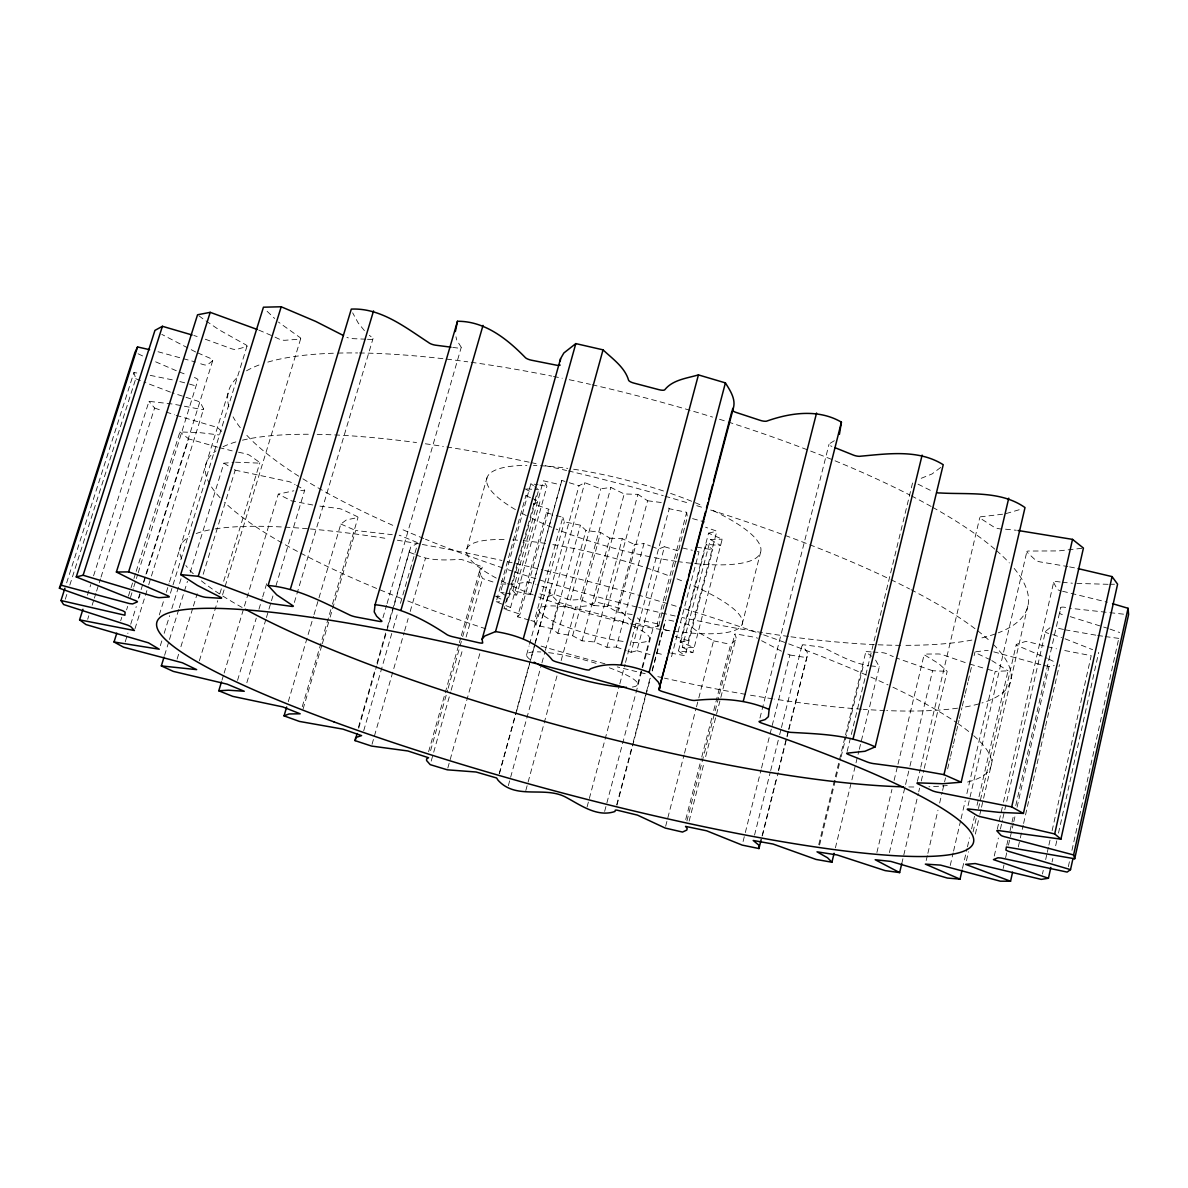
<?xml version="1.0" encoding="UTF-8"?>
<svg xmlns="http://www.w3.org/2000/svg" width="1188" height="1188" viewBox="0 0 1188 1188"><rect width="100%" height="100%" fill="white"/><g stroke="black" fill="none" stroke-linecap="round" stroke-linejoin="round"><path stroke-width="0.75" stroke-dasharray="5 3.75" d="M788.862 729.625L807.157 656.221L807.246 652.153L802.405 645.559A3.995 0.817 13.9 0 1 804.335 644.891L819.913 646.881A4.01 0.832 13.8 0 1 825.185 648.485C839.099 655.345 853.37 663.246 868.755 665.666M415.874 554.737C429.284 560.81 444.698 560.276 459.117 559.414A3.92 0.802 15.9 0 1 464.063 560.305L479.789 565.904A3.906 0.802 15.8 0 1 482.105 567.582L479.982 569.483L479.625 572.289L482.566 578.541L494.267 582.402M138.209 572.75L197.921 379.893A4.93 1.188 18.1 0 0 193.585 377.22M1065.636 607.439A4.96 1.218 12.1 0 0 1060.706 607.662L1059.726 612.949A4.915 1.188 12.1 0 0 1064.136 615.132M1068.339 866.646L1069.943 859.399M1071.947 850.341L1118.383 640.198M1042.455 873.982L1043.272 870.373M1045.678 859.548L1046.895 854.127M1047.296 852.331L1048.499 846.91M1048.9 845.114L1050.118 839.693M1052.123 830.679L1091.193 655.672L1063.498 650.296M1052.048 861.998L1052.85 858.389M1055.672 845.737L1056.875 840.317M1058.493 833.085L1098.707 652.39M1018.294 846.94L1019.928 839.723M1020.344 837.911L1023.195 825.289M1023.596 823.477L1045.217 727.828M1045.618 726.017L1050.92 702.554M1051.335 700.757L1059.488 664.656M997.311 829.105L1003.073 803.905M1003.474 802.093L1053.608 582.432A5.153 1.322 12 0 1 1057.632 581.674L1060.706 582.075M994.267 856.013L998.365 838.06M1000.415 829.076L1002.464 820.091M1002.865 818.294L1045.455 631.422L1050.311 627.487M1006.785 845.188L1008.018 839.782M1010.052 830.783L1013.735 814.597M1015.785 805.598L1060.706 607.662M1003.147 868.562L1003.979 864.953M1005.612 857.736L1006.83 852.316M1008.478 845.114L1013.379 823.462M1013.795 821.665L1015.428 814.448M1017.062 807.231L1048.989 666.542L1054.231 665.607M975.348 834.065L979.461 816.156M979.877 814.374L981.11 808.998M981.526 807.216L983.174 800.059M983.59 798.262L1028.244 604.202M950.237 865.473L953.162 852.895M953.578 851.098L960.647 820.552M961.062 818.755L965.235 800.786M966.898 793.599L995.217 671.398L1008.033 670.819L976.566 807.305M968.086 805.568L1026.863 551.559M962.488 868.369L967.047 848.603M967.463 846.806L969.527 837.837M971.606 828.853L974.502 816.275M966.438 860.751L968.502 851.751M973.076 831.956L976.388 817.552M978.466 808.553L1016.2 644.757M720.819 697.475L736.159 637.407L734.852 634.585A3.92 0.802 14.3 0 1 737.54 634.229L753.845 637.124A3.935 0.802 14.2 0 1 757.588 638.208M926.195 860.528L927.457 855.137M927.873 853.34L937.971 810.201M939.649 803.014L942.173 792.233M942.589 790.436L945.529 777.858M947.638 768.874L950.162 758.093M950.578 756.296L953.103 745.515M953.519 743.718L956.043 732.937M956.474 731.14L958.998 720.359M959.414 718.562L961.938 707.766M962.354 705.969L964.879 695.188M965.295 693.391L967.819 682.61M968.25 680.813L972.022 664.641M974.13 655.657L974.977 652.064M917.388 781.437L920.358 768.874M920.774 767.077L979.773 517.597M901.766 863.617L918.309 793.539M918.74 791.743L919.586 788.149M921.279 780.962L923.833 770.18M924.249 768.384L947.178 671.339L938.787 663.617L925.2 655.36A4.217 0.906 13.2 0 1 925.318 654.068L938.208 653.964A4.247 0.906 13.1 0 1 944.059 655.212L967.982 663.528M561.761 480.442L560.677 484.853L543.376 480.798L512.83 590.555L530.279 594.772L561.761 480.442L566.943 482.016M876.893 852.509L891.95 789.426M894.104 780.412L897.549 765.993M897.98 764.196L924.219 654.232M889.396 852.598L909.503 767.983M909.934 766.171L932.595 670.745L947.178 671.339M835.402 847.876L858.879 751.054M859.31 749.257L879.313 666.78L875.601 660.127M818.755 844.638L845.128 736.634M845.559 734.837L865.77 652.034M819.572 845.054L840.644 758.687M841.089 756.89L863.483 665.117M847.163 751.425L913.127 480.62A5.628 1.619 12.9 0 0 913.275 481.511M762.057 836.055L776.744 777.175M778.526 770.032L786.545 737.911M786.991 736.129L788.327 730.783M788.773 728.986L807.157 656.221M762.518 835.238L778.14 772.586M778.586 770.804L786.619 738.58M787.065 736.783L788.416 731.407M743.079 841.52L744.876 834.347M745.322 832.55L761.077 769.779M761.538 767.983L789.886 655.004L784.689 652.717M754.543 835.105L770.24 772.349M770.685 770.552L779.209 736.486M779.655 734.689L781.006 729.313M781.452 727.516L802.078 645.054M759.964 718.057L829.016 444.327M685.728 819.542L701.321 758.761M701.781 756.979L711.879 717.641M713.721 710.498L730.694 644.356L735.521 640.139M686.916 820.997L734.852 634.169M689.129 821.101L703.816 763.765M705.657 756.608L720.359 699.272M742.158 624.279L760.528 552.554M665.651 826.269L684.065 754.959M684.526 753.177L696.049 708.612M696.51 706.83L698.351 699.702M698.811 697.92L713.543 640.881L699.108 632.818L689.679 625.527A3.876 0.787 14.6 0 0 685.372 623.774L680.382 622.661M710.394 539.545L720.73 545.53L706.296 544.297L678.422 650.905L692.871 652.672L722.2 539.189L708.568 533.16L680.115 641.951L694.015 647.579L682.268 647.252L710.394 539.545L722.2 539.189M671.517 656.697L698.975 551.856L694.015 550.683M680.115 641.951L688.253 640.763L716.839 531.17L705.568 527.22M670.819 653.058L685.12 655.761L712.741 549.821L706.296 544.297M658.627 626.017L687.332 517.181L686.694 512.325L669.2 508.716L667.062 506.37M616.721 804.751L632.773 743.807M633.249 742.01L645.99 693.614M646.465 691.817L650.237 677.472M652.123 670.314L664.404 623.7M616.928 805.256L650.4 678.185M652.271 671.012L664.538 624.487M627.813 651.113L631.095 652.286L669.2 508.716M631.095 652.286L636.887 650.697L664.463 546.718L678.883 551.084M637.6 684.303L649.613 638.862M604.647 811.404L653.266 627.413L658.998 625.645M657.855 626.462L657.261 623.804L686.694 512.325M556.251 515.503L562.83 517.315L534.154 621.383L535.922 625.14L552.078 628.734L557.87 633.308L572.616 635.729L582.016 640.837L594.46 641.966L606.919 647.297L616.334 647.059L643.985 543.569L650.445 546.005M587.095 806.919L619.349 685.61M619.824 683.828L625.051 664.211M625.527 662.429L635.966 623.18L632.669 621.042M632.194 614.582L617.73 612.325L607.707 606.563L637.897 494.342L624.205 493.97L610.855 487.436L600.757 488.817L584.808 482.699L579.031 485.714L568.666 482.551M606.919 647.297L634.481 544.475L643.985 543.569M617.73 612.325L647.623 500.772L637.897 494.342M582.016 640.837L609.8 538.149L600.653 532.462L585.951 530.442L580.412 525.185L564.359 521.814L562.83 517.315M539.872 593.837L548.618 596.435L554.202 594.267L570.403 600.118L580.397 599.509L594.045 605.538L624.205 493.97M594.46 641.966L622.274 538.713L634.481 544.475M570.403 600.118L600.757 488.817M525.809 790.54L557.276 674.829M561.152 660.587L575.675 607.187L588.045 605.702L595.307 602.509A3.861 0.787 15.1 0 1 599.287 602.776L615.963 607.202A3.861 0.787 15 0 1 619.676 608.969L621.294 611.835L631.17 619.943M580.397 599.509L610.855 487.436M572.616 635.729L600.653 532.462M554.202 594.267L584.808 482.699M508.33 785.669L541.461 664.597M541.951 662.815L544.876 652.123M545.366 650.356L558.523 602.271L551.588 595.247L549.777 591.951L550.029 589.53A3.861 0.787 15.4 0 0 546.97 587.793L537.154 584.763M552.078 628.734L580.412 525.185M557.87 633.308L585.951 530.442M526.626 654.722L529.031 646.02M529.506 644.267L539.1 609.444M535.922 625.14L564.359 521.814M499.183 773.804L534.452 645.455M534.942 643.673L549.643 590.184M499.48 773.433L516.171 712.726M516.661 710.944L530.397 660.959M530.888 659.162L534.808 644.876M535.298 643.094L550.029 589.53M548.618 596.435L579.031 485.714M506.949 598.188L503.979 608.865L510.573 607.484L539.961 501.737L532.135 498.366M505.925 593.228L516.676 595.203L546.94 486.248L543.376 480.798M529.18 620.017L517.552 616.824L546.391 512.771L549.019 509.325L533.219 503.861L539.961 501.737M517.552 616.824L519.988 614.151L549.019 509.325M530.279 594.772L560.677 484.853M447.817 768.042L480.294 651.93M510.573 607.484L496.198 601.796L525.868 495.678L529.373 495.47M505.969 595.841L500.549 592.248L530.888 483.665L538.016 484.808M506.652 601.841L536.397 495.054M508.672 597.638L538.713 489.753L534.793 486.709M428.616 751.722L458.835 644.52M459.34 642.738L460.84 637.377M461.345 635.595L479.982 569.483M430.591 750.608L447.638 690.065M448.143 688.283L462.191 638.416M462.681 636.634L482.254 567.196M431.214 761.092L433.204 753.994M433.694 752.227L450.653 691.965M451.158 690.198L462.622 649.435M466.112 637.02L482.566 578.541M466.765 549.094L487.006 477.754M372.037 744.297L404.083 632.729M404.588 630.962L408.152 618.562M410.187 611.478L425.438 558.36M358.464 727.219L374.933 670.181M376.997 663.053L386.783 629.195M387.303 627.413L410.736 547.029L417.315 543.48M358.702 728.214L376.655 666.023M377.175 664.255L393.599 607.395M394.104 605.628L409.429 550.772M363.721 730.724L392.797 629.878M393.302 628.11L397.906 612.191M400.445 603.341L417.285 544.965M382.937 617.775L386.546 605.331M387.065 603.563L461.182 347.579M303.074 709.058L321.814 645.411M322.349 643.644L329.625 618.889M330.145 617.121L355.658 530.501L392.278 534.689M288.268 701.663L313.498 616.409M314.018 614.627L340.837 524.042L346.421 519.884L357.202 517.686A4.069 0.846 16.6 0 0 356.563 516.275L343.213 509.904A4.084 0.861 16.7 0 0 337.659 508.39L316.35 505.672M302.257 706.726L331.957 605.925M332.477 604.157L358.004 517.493M294.357 602.465L373.047 338.521M237.541 680.368L256.266 618.176M258.939 609.296L262.162 598.633M262.697 596.851L267.508 580.873M246.852 682.714L265.919 619.275M266.439 617.508L273.329 594.594M275.972 585.788L304.559 490.614M222.008 680.145L223.611 674.829M224.146 673.061L278.304 494.134L293.807 490.793M199.376 660.795L217.731 600.683M219.884 593.614L221.503 588.312M223.671 581.244L259.83 462.785M222.616 594.639L300.668 338.773M164.597 655.345L168.948 641.238M169.483 639.471L178.735 609.503M179.284 607.751L187.452 581.303M190.169 572.497L223.908 463.201L233.947 462.31M177.131 659.043L178.749 653.742M180.918 646.688L192.872 607.84M193.406 606.073L197.208 593.718M203.178 574.294L235.194 470.151L230.962 467.537M159.296 614.909L164.152 599.242M166.305 592.292L169.008 583.59M169.542 581.853L228.081 393.228M170.433 593.198L247.03 346.05M160.335 645.693L161.984 640.391M164.167 633.323L169.632 615.666M171.815 608.612L181.096 578.601M134.972 628.764L148.158 586.56M148.708 584.808L150.891 577.769M151.44 576.017L203.608 408.939L200.579 402.97A4.722 1.099 17.9 0 0 195.56 400.43L172.082 392.708M120.671 620.804L121.785 617.285M128.423 596.094L133.412 580.219M133.962 578.452L135.625 573.151M136.175 571.383L179.923 431.957L199.495 432.61L219.008 434.927M126.567 609.904L127.665 606.37M130.442 597.519L133.219 588.669M133.769 586.902L137.66 574.517M138.372 598.396L140.57 591.342M141.12 589.59L142.768 584.303M143.332 582.536L212.726 360.632A5.123 1.292 18.2 0 0 209.37 357.93L197.223 352.688M125.2 641.906L127.962 633.07M130.725 624.249L136.249 606.593M139.011 597.772L140.11 594.238M143.971 581.882L188.684 438.892L179.923 431.957M87.437 595.173L90.793 584.6M93.585 575.794L148.99 401.336L173.21 404.113L200.044 409.177A4.678 1.084 17.9 0 0 203.608 408.939M87.674 619.29L88.788 615.77M92.144 605.212L93.807 599.925M94.372 598.173L96.035 592.886M96.599 591.119L100.505 578.808M101.054 577.041L154.603 408.033L148.99 401.336M66.647 582.848L133.917 372.527L138.476 373.255M65.295 599.227L66.988 593.941M69.81 585.12L135.759 378.705L133.917 372.527M212.726 360.632L207.484 364.835A5.079 1.262 18.2 0 1 201.752 364.122L197.282 362.563M834.347 440.718L829.699 443.584A5.717 1.693 13.5 0 0 831.927 446.436M940.688 467.463L932.045 473.953L919.156 479.12M664.463 546.718L658.523 549.049L652.064 546.614M1005.998 513.602L1020.24 509.444M708.568 533.16L716.839 531.17M1002.598 514.211L982.045 516.646A5.495 1.53 12.4 0 0 980.739 518.547L993.747 526.952A5.465 1.5 12.3 0 0 1001.053 528.957M1081.793 548.321L1058.419 550.92L1030.026 551.039A5.346 1.426 12.1 0 0 1027.219 552.375L1035.387 559.994A5.301 1.396 12.1 0 0 1041.95 562.191L1067.864 566.572M975.764 651.767L986.56 650.46A4.41 0.965 12.8 0 1 988.208 650.46M235.536 462.206L257.87 463.068A4.336 0.936 17.3 0 0 259.222 462.117L249.985 455.539A4.366 0.95 17.4 0 0 244.327 453.445L235.625 451.633M1109.859 584.333L1114.507 584.229M496.198 601.796L499.688 601.811M1108.092 584.303L1074.19 583.323M500.816 584.095L515.102 584.006L526.106 582.15A3.876 0.787 15.5 0 1 530.605 582.744L535.521 584.258M365.77 339.204L352.153 338.61A5.569 1.574 17.6 0 1 346.911 337.392M367.463 339.278L370.879 339.426A5.598 1.604 17.5 0 0 372.052 337.422L369.349 335.328M609.8 538.149L622.274 538.713M300.772 490.54L303.415 490.689A4.188 0.891 16.9 0 0 303.742 489.471L296.525 485.372M1123.536 614.166L1070.21 608.286M871.131 651.9L867.507 651.648A4.084 0.861 13.6 0 0 866.438 652.628L871.665 656.251M872.928 652.019L881.971 652.643A4.113 0.861 13.5 0 1 887.599 654.083L893.272 656.637M526.7 488.892L538.713 489.753M594.045 605.538L607.707 606.563M1062.25 582.269L1072.393 583.219M1005.523 529.195L1016.349 530.264M870.522 665.859L879.313 666.78M494.951 596.109L503.534 597.059M1118.784 638.387L1104.751 636.486M452.732 347.401L457.84 348.054A5.702 1.678 16.8 0 0 460.81 346.584L456.786 340.199L455.969 336.783M647.623 500.772L663.84 502.851M1095.856 635.164L1065.205 629.818M1097.638 635.432L1102.969 636.219M789.886 655.004L806.563 657.617M539.798 485.105L546.94 486.248M696.717 547.133L712.741 549.821M500.549 592.248L504.143 592.901M1062.577 591.238L1107.409 602.212M150.237 375.363L172.988 379.982M312.786 505.004L291.595 500.905L278.304 494.134M1069.556 566.899L1076.328 568.22M713.543 640.881L730.694 644.356M1063.527 629.462L1055.835 627.724M657.261 623.804L639.649 619.943L637.392 617.909M673.715 621.176L668.71 620.077A3.876 0.787 14.7 0 0 665.354 620.106L665.473 620.908M1047.564 646.762L1056.459 648.797M1044.074 665.414L1048.989 666.542M682.432 547.95L692.366 550.296M158.004 351.737L195.56 362.028M656.519 653.044L664.849 655.063M635.966 623.18L653.266 627.413M1040.792 664.671L993.688 651.841M219.156 447.579L232.195 450.876M235.194 470.151L286.516 481.11A4.217 0.906 17 0 1 292.203 482.922L295.084 484.556M179.863 381.571L188.016 383.665M1044.014 645.945L1030.605 642.366A4.574 1.04 12.5 0 0 1024.754 641.728L1016.631 644.312A4.529 1.025 12.5 0 0 1018.665 646.138L1047.222 658.301M1070.24 616.646L1108.211 628.482M663.439 629.254L670.478 631.184M530.843 620.478L534.154 621.383M692.559 518.621L704.766 522.007M546.391 512.771L554.603 515.043M987.599 669.304L995.217 671.398M217.523 447.178L188.684 438.892M558.523 602.271L575.675 607.187M189.456 384.08L192.352 384.927A4.871 1.173 18.1 0 0 197.03 385.135M969.616 664.003L984.332 668.339M636.887 650.697L651.47 655.019M193.807 335.491L197.163 336.501M932.595 670.745L896.465 658.004M1052.761 634.644L1061.597 637.54M505.583 609.399L519.988 614.151M166.127 412.013L174.473 414.775M176.151 415.325L213.231 426.225A4.544 1.025 17.7 0 1 218.681 428.571L222.527 432.402M205.301 339.219L229.952 348.158A5.257 1.366 18.2 0 0 236.561 349.435L246.436 346.614A5.301 1.396 18.1 0 0 244.372 344L218.993 329.774L205.955 320.879M675.2 636.397L688.253 640.763M1109.948 629.076L1119.631 632.536M154.603 408.033L162.786 410.914M170.493 392.144L143.882 382.031M616.334 647.059L626.18 650.534M1065.012 638.788L1092.633 649.673M179.462 372.037L187.585 375.111M409.504 552.331L414.285 554.143M258.776 330.086L273.671 336.456M135.759 378.705L142.248 381.363M176.314 370.73L154.024 361.122M525.868 495.678L530.561 497.698M340.837 524.042L355.658 530.501M781.496 651.202L760.008 639.872M138.075 353.772L142.694 355.984M496.421 596.822L502.272 599.688M275.037 337.125L277.754 338.446A5.435 1.485 18 0 0 284.986 340.288L299.495 339.159A5.465 1.5 17.9 0 0 298.945 336.783L278.467 322.097M195.664 351.99L161.806 334.377M918.012 484.155L932.342 491.312M1048.752 659.058L1054.84 662.102M682.268 647.252L692.871 652.672M990.332 659.786L976.685 653.326A4.366 0.95 12.8 0 1 975.303 652.628M991.802 660.573L1008.033 670.819M524.977 488.773L532.12 492.693M223.908 463.201L229.551 466.676M678.422 650.905L685.12 655.761M198.931 315.815L203.059 318.904M530.888 483.665L533.486 485.699M267.092 311.271L274.68 318.488M512.83 590.555L516.676 595.203M364.419 330.635L358.256 323.047L352.658 312.845M1053.608 582.432L1057.023 588.981A5.108 1.292 12 0 0 1060.008 590.629M694.638 563.587A141.803 34.526 15.1 0 0 746.48 562.087L747.104 561.924A141.803 34.526 15.1 0 0 760.825 548.128L760.765 547.727A141.803 34.526 15.1 0 0 710.157 509.221M691.104 563.231A141.803 34.526 15.1 0 1 679.432 561.805M676.432 561.375A141.803 34.526 15.1 0 1 653.222 557.41M650.044 556.786A141.803 34.526 15.1 0 1 638.565 554.336L637.228 554.024A141.803 34.526 15.1 0 1 573.685 535.684L572.423 535.239A141.803 34.526 15.1 0 1 556.088 529.061M551.885 527.338A141.803 34.526 15.1 0 1 532.254 518.577M526.299 515.592A141.803 34.526 15.1 0 1 520.686 512.607M515.429 509.622A141.803 34.526 15.1 0 1 488.847 487.466L488.595 487.035A141.803 34.526 15.1 0 1 494.104 470.7L494.594 470.463A141.803 34.526 15.1 0 1 526.878 465.369M533.471 465.429A141.803 34.526 15.1 0 1 536.917 465.548M540.466 465.711A141.803 34.526 15.1 0 1 567.745 468.384M573.641 469.23A141.803 34.526 15.1 0 1 605.791 475.2L607.306 475.527A141.803 34.526 15.1 0 1 665.384 491.624M670.581 493.406A141.803 34.526 15.1 0 1 679.091 496.436L680.486 496.955A141.803 34.526 15.1 0 1 692.144 501.455M695.277 502.732A141.803 34.526 15.1 0 1 702.895 505.969M1048.677 633.471A4.722 1.099 12.3 0 1 1045.455 631.422M417.24 542.619A3.965 0.817 16.2 0 0 415.815 541.921L401.069 535.877A3.995 0.817 16.3 0 0 399.168 535.224M1014.166 568.413A413.855 102.302 15.1 0 1 998.262 632.833M995.128 633.991A413.855 102.302 15.1 0 1 978.585 638.669M971.888 640.065A413.855 102.302 15.1 0 1 902.375 645.336M900.563 645.336A413.855 102.302 15.1 0 1 790.198 636.694M788.416 636.441A413.855 102.302 15.1 0 1 682.135 617.522M675.185 616.008A413.855 102.302 15.1 0 1 638.639 607.484M636.902 607.053A413.855 102.302 15.1 0 1 514.642 571.903M512.964 571.354A413.855 102.302 15.1 0 1 506.266 569.111M502.925 567.998A413.855 102.302 15.1 0 1 425.467 539.218M423.804 538.535A413.855 102.302 15.1 0 1 400.772 528.838M392.768 525.319A413.855 102.302 15.1 0 1 300.208 477.131M298.767 476.225A413.855 102.302 15.1 0 1 244.565 432.818M240.273 427.665A413.855 102.302 15.1 0 1 233.056 416.839M228.868 406.727A413.855 102.302 15.1 0 1 239.293 375.735M246.51 370.805A413.855 102.302 15.1 0 1 261.479 364.122M267.82 362.102A413.855 102.302 15.1 0 1 336.263 353.133M338.045 353.088A413.855 102.302 15.1 0 1 357.618 352.955M359.4 352.97A413.855 102.302 15.1 0 1 467.76 361.82M471.176 362.281A413.855 102.302 15.1 0 1 551.752 376.091M553.489 376.448A413.855 102.302 15.1 0 1 562.221 378.23M569.23 379.714A413.855 102.302 15.1 0 1 590.391 384.363M592.159 384.778A413.855 102.302 15.1 0 1 712.562 417.092M719.512 419.26A413.855 102.302 15.1 0 1 726.417 421.443M728.14 421.992A413.855 102.302 15.1 0 1 909.815 495.04M911.404 495.871A413.855 102.302 15.1 0 1 931.14 506.459M932.714 507.335A413.855 102.302 15.1 0 1 995.099 549.391M996.465 550.579A413.855 102.302 15.1 0 1 1009.34 562.934M973.729 735.699A419.973 73.418 15.1 0 1 963.973 782.892M947.311 785.506A419.973 73.418 15.1 0 1 928.853 786.768M913.824 786.991A419.973 73.418 15.1 0 1 905.063 786.872M242.129 607.469A419.973 73.418 15.1 0 1 199.51 579.313M193.302 573.759A419.973 73.418 15.1 0 1 185.848 565.503M181.719 558.85A419.973 73.418 15.1 0 1 189.441 536.679M196.183 533.561A419.973 73.418 15.1 0 1 213.305 529.195M215.162 528.898A419.973 73.418 15.1 0 1 308.642 528.823M310.424 528.972A419.973 73.418 15.1 0 1 388.535 538.803M397.356 540.213A419.973 73.418 15.1 0 1 420.582 544.163M422.304 544.475A419.973 73.418 15.1 0 1 501.96 560.484M507.246 561.657A419.973 73.418 15.1 0 1 542.946 569.958M544.743 570.403A419.973 73.418 15.1 0 1 681.288 607.796M684.793 608.865A419.973 73.418 15.1 0 1 761.864 634.214M763.587 634.823A419.973 73.418 15.1 0 1 787.035 643.257M788.669 643.866A419.973 73.418 15.1 0 1 867.641 675.616M870.893 677.071A419.973 73.418 15.1 0 1 888.075 684.927M892.916 687.213A419.973 73.418 15.1 0 1 956.221 722.393M957.647 723.358A419.973 73.418 15.1 0 1 972.363 734.526M993.317 644.371A416.706 88.922 15.1 0 1 981.956 702.984M978.867 703.89A416.706 88.922 15.1 0 1 962.503 707.424M957.558 708.167A416.706 88.922 15.1 0 1 886.649 710.602M884.837 710.528A416.706 88.922 15.1 0 1 863.171 709.31M861.449 709.177A416.706 88.922 15.1 0 1 774.502 699.093M772.72 698.811A416.706 88.922 15.1 0 1 747.415 694.668M745.589 694.356A416.706 88.922 15.1 0 1 664.419 678.125M662.681 677.739A416.706 88.922 15.1 0 1 655.702 676.15M645.233 673.715A416.706 88.922 15.1 0 1 617.225 666.884M604.974 663.765A416.706 88.922 15.1 0 1 538.773 645.396M485.907 628.853A416.706 88.922 15.1 0 1 407.722 600.935M400.965 598.307A416.706 88.922 15.1 0 1 224.725 502.45M220.092 497.742A416.706 88.922 15.1 0 1 210.588 485.491M209.816 484.184A416.706 88.922 15.1 0 1 216.023 450.861M223.032 446.777A416.706 88.922 15.1 0 1 236.917 441.624M242.456 440.184A416.706 88.922 15.1 0 1 310.053 434.259M317.196 434.348A416.706 88.922 15.1 0 1 416.543 442.575M425.349 443.777A416.706 88.922 15.1 0 1 443.347 446.436M446.777 446.955A416.706 88.922 15.1 0 1 529.462 462.251M531.214 462.622A416.706 88.922 15.1 0 1 538.238 464.137M545.292 465.681A416.706 88.922 15.1 0 1 566.587 470.507M568.369 470.923A416.706 88.922 15.1 0 1 663.246 495.678M665.028 496.198A416.706 88.922 15.1 0 1 689.753 503.519M696.762 505.672A416.706 88.922 15.1 0 1 703.741 507.84M710.676 510.008A416.706 88.922 15.1 0 1 889.381 578.942M890.985 579.714A416.706 88.922 15.1 0 1 909.577 588.936M911.048 589.708A416.706 88.922 15.1 0 1 976.284 629.655M977.694 630.754A416.706 88.922 15.1 0 1 990.926 642.055M632.996 626.061A57.187 11.034 15.1 0 1 631.318 642.277M623.121 641.416A57.187 11.034 15.1 0 1 550.876 620.017A57.187 11.034 15.1 0 1 555.256 606.014A57.187 11.034 15.1 0 1 628.556 624.116M609.281 667.76A57.425 9.86 15.1 0 1 631.808 687.095M529.789 659.31A57.425 9.86 15.1 0 1 540.792 651.96M548.633 652.672A57.425 9.86 15.1 0 1 596.049 663.335M630.501 623.804A142.753 29.997 15.1 0 0 728.467 632.164L729.076 632.031A142.753 29.997 15.1 0 0 742.322 620.403L742.233 620.047A142.753 29.997 15.1 0 0 690.436 584.466M627.294 623.106A142.753 29.997 15.1 0 1 620.582 621.591L619.23 621.279A142.753 29.997 15.1 0 1 555.241 602.969L553.979 602.539A142.753 29.997 15.1 0 1 534.63 595.455M533.219 594.891A142.753 29.997 15.1 0 1 507.306 583.694M505.85 582.996A142.753 29.997 15.1 0 1 498.886 579.477M496.242 578.081A142.753 29.997 15.1 0 1 468.948 557.707L468.696 557.321A142.753 29.997 15.1 0 1 473.596 543.139L474.071 542.946A142.753 29.997 15.1 0 1 506.088 539.59M512.652 539.872A142.753 29.997 15.1 0 1 519.646 540.362M523.284 540.689A142.753 29.997 15.1 0 1 546.955 543.659M552.865 544.609A142.753 29.997 15.1 0 1 585.135 550.965L586.664 551.306A142.753 29.997 15.1 0 1 659.013 572.171L660.424 572.661A142.753 29.997 15.1 0 1 670.596 576.418M676.952 578.883A142.753 29.997 15.1 0 1 683.1 581.363"/><path stroke-width="1.5" d="M835.194 447.757L853.207 455.019A5.702 1.678 13.4 0 0 860.884 456.177C888.357 453.697 918.695 449.242 943.227 464.716L875.185 746.881C849.301 734.778 820.151 734.036 792.084 732.432A5.851 0.98 14.1 0 1 784.303 730.872L762.176 723.254A5.866 0.995 14.2 0 1 759.652 721.25L765.117 719.586L768.384 716.691L769.111 709.444C745.901 699.242 719.958 697.772 695.039 700.4A5.91 1.01 14.6 0 1 687.867 699.272L663.246 691.802A5.925 1.025 14.7 0 1 658.939 689.456L733.397 407.989C735.951 398.945 729.996 390.273 725.408 382.892L698.425 374.903C687.006 378.259 672.839 379.774 664.983 389.53A5.777 1.752 15.1 0 1 658.88 389.664L634.006 383.13A5.777 1.752 15.3 0 1 628.497 379.937C624.636 367.092 612.414 358.761 603.044 349.851L575.809 343.599L563.84 352.999L560.573 358.657L482.09 639.174L482.655 642.589A5.91 1.01 15.6 0 1 478.111 642.589L453.4 636.917A5.895 1.01 15.7 0 1 446.421 634.288C424.873 619.988 401.173 607.528 375.081 604.707L374.22 611.909L376.67 616.305L381.437 620.685A5.851 0.98 16 0 1 378.645 621.25L356.326 617.047A5.821 0.965 16.1 0 1 348.723 614.523C322.973 602.197 297 587.926 268.102 585.476L351.306 309.103C380.606 307.766 405.004 327.131 428.393 342.411A5.688 1.663 17 0 0 435.714 345.203L451.024 347.178M455.36 331.571L457.469 321.28C484.541 321.042 506.89 338.728 524.918 357.157A5.747 1.723 16.2 0 0 531.571 360.231L555.836 365.058A5.762 1.737 16 0 0 560.187 365.072M560.231 361.167L560.573 358.657M659.8 688.698L660.201 686.53L658.419 682.224L649.108 672.408C630.501 665.161 609.34 661.033 590.243 668.933L589.575 669.75A5.94 1.025 15.1 0 1 583.501 669.156L557.989 662.369A5.94 1.025 15.2 0 1 552.138 659.8C538.55 642.871 516.438 634.808 495.53 631.6L484.689 636.04L482.09 639.174M1050.845 867.418L1048.44 878.259L993.45 859.607L997.905 857.781L1000.979 858.003L1067.136 872.081L1070.522 869.646L1072.913 858.835M1070.522 869.646L1008.107 851.202L1005.894 850.059L1006.385 846.985L1074.709 858.761L1073.596 854.944L1128.051 608.286L1112.517 603.667M1074.709 858.761L1128.6 614.493L1128.051 608.286M1112.057 576.596L1117.596 584.169L1060.929 839.159L1054.692 833.946L1112.057 576.596L1078.065 568.606M1054.692 833.946L983.337 817.329A5.42 0.817 13.4 0 1 976.581 815.25L967.685 809.711A5.465 0.832 13.4 0 1 970.373 809.206L998.692 812.325L1023.417 813.424L1083.426 548.084L1072.526 539.382L1018.057 530.487M962.072 870.165L960.008 879.135L925.348 864.121L940.54 865.102L1000.296 881.184L1010.557 881.229L1012.592 872.2M1023.417 813.424L1011.701 806.904L1072.526 539.382M1011.701 806.904L939.307 792.53A5.598 0.876 13.6 0 1 931.808 790.495L918.012 783.917A5.643 0.891 13.6 0 1 919.126 782.907L942.752 783.738L961.166 782.209L1025.006 507.573C1000.667 490.347 968.532 494.683 940.064 492.961A5.598 1.604 12.7 0 1 937.584 492.857M961.166 782.209L943.985 774.65L1008.746 498.158M839.411 434.363L841.416 422.156C818.666 408.85 791.089 412.607 767.344 420.894A5.762 1.737 14.2 0 1 760.201 420.344L736.367 412.518A5.762 1.737 14.4 0 1 732.387 410.335M834.095 853.266L831.927 862.221L827.561 857.795L817.002 851.826L837.139 854.944L885.119 870.611L899.643 872.601L901.766 863.617M853.133 738.639L922.126 455.108M286.679 706.994L284.051 715.874L299.435 721.428L342.887 729.12L361.583 735.61L355.687 737.57L355.108 740.644L371.532 746.064L407.855 750.965L428.571 757.736L426.611 758.865L426.581 760.528L430.204 764.641L447.327 769.824L476.106 772.007L496.614 777.991L498.054 780.234C516.023 800.103 543.644 786.025 565.087 796.821C580.011 804.647 596.94 817.686 614.968 811.478L615.31 810.142L616.795 810.097L637.466 815.116L665.191 828.051L682.506 832.06L686.827 830.056L687.169 828.481L685.535 826.388L706.637 830.798L742.173 845.099L758.954 848.544L761.166 839.619M769.111 709.444L841.416 422.156M743.332 701.069L816.557 413.023M649.108 672.408L725.408 382.892M658.939 689.456L667.404 657.142M668.354 653.549L680.59 606.875M681.526 603.281L687.644 579.952M688.595 576.358L705.538 511.731M706.489 508.137L707.899 502.762M708.835 499.168L712.607 484.808M713.543 481.214L731.912 411.197M621.294 664.493L698.425 374.903M523.388 638.476L603.044 349.851M495.53 631.6L575.809 343.599M355.108 740.644L357.157 733.531M400.995 610.083L483.011 325.393M375.081 604.707L457.469 321.28M290.407 589.04L373.537 310.914M284.051 715.874L289.055 713.958L300.178 713.795L282.803 706.905L232.714 696.361L218.785 690.777L221.473 681.912M218.785 690.777L228.423 690.198L244.268 691.268L227.205 684.184L173.329 671.398L161.33 665.919L164.048 657.098M281.2 306.771L263.439 307.202L180.68 574.606L198.233 576.299L281.2 306.771L315.726 321.428L343.481 335.551M210.217 312.34L197.55 314.775L116.379 572.022L128.601 571.903L210.217 312.34L257.157 329.447M161.33 665.919L196.673 669.631L182.358 662.77L123.552 647.193L114.033 641.995L116.795 633.159M114.033 641.995L159.251 649.212L148.426 642.812L85.996 624.576L79.596 619.854L82.952 609.281M79.596 619.854L134.422 630.531L130.68 626.536L127.784 625.17L63.603 604.529L60.989 600.534L64.939 588.149M60.989 600.534L124.903 615.221L125.096 612.102L122.869 610.795L59.4 588.223L61.241 585.224L129.433 603.563L132.625 603.92L137.273 601.915A5.242 0.743 16.8 0 0 133.62 599.881L76.255 576.937L154.945 330.383L162.414 326.299L192.114 334.986M76.255 576.937L83.115 575.259L162.414 326.299M59.4 588.223L134.987 352.287L137.556 346.955L149.614 349.688M61.241 585.224L137.556 346.955M758.954 848.544L759.058 845.336L753.192 840.48L773.032 844.029L816.067 859.444L831.927 862.221M732.372 409.415L733.397 407.989M875.185 746.881L864.953 751.276L847.965 753.058A5.777 0.95 13.9 0 0 848.618 754.588L866.988 761.894A5.747 0.936 13.8 0 0 874.873 763.765L906.682 767.997L943.985 774.65M1048.44 878.259L1041.252 879.387L975.214 863.557L965.606 864.359L1010.557 881.229M960.008 879.135L947.326 878.051L890.837 861.419L875.185 859.726L899.643 872.601M1060.929 839.159L1000.845 830.902A5.287 0.757 13.4 0 0 996.91 830.902L1000.935 835.253A5.227 0.743 13.4 0 0 1006.682 837.243L1073.596 854.944M83.115 575.259L152.703 596.138A5.391 0.802 16.8 0 0 159.415 597.653L168.83 597A5.435 0.817 16.8 0 0 166.439 595.173L139.516 583.62L116.379 572.022M128.601 571.903L198.797 595.44A5.569 0.861 16.7 0 0 206.207 597.371L220.419 598.277A5.598 0.876 16.6 0 0 219.587 596.747L197.46 585.446L180.68 574.606M198.233 576.299L264.835 601.47A5.717 0.921 16.5 0 0 272.572 603.756L291.238 606.326A5.747 0.936 16.4 0 0 292.174 605.227L276.715 594.832L268.102 585.476M903.281 786.827A419.973 73.418 15.1 0 1 245.248 609.192M626.388 687.288A57.425 9.86 15.1 0 1 625.69 687.273M624.235 687.228A57.425 9.86 15.1 0 1 537.941 664.211M535.951 663.186A57.425 9.86 15.1 0 1 534.125 662.176M333.828 721.829A422.913 59.207 15.1 0 0 972.497 844.817A422.913 59.207 15.1 0 0 389.115 630.62A422.913 59.207 15.1 0 0 333.828 721.829"/></g></svg>
